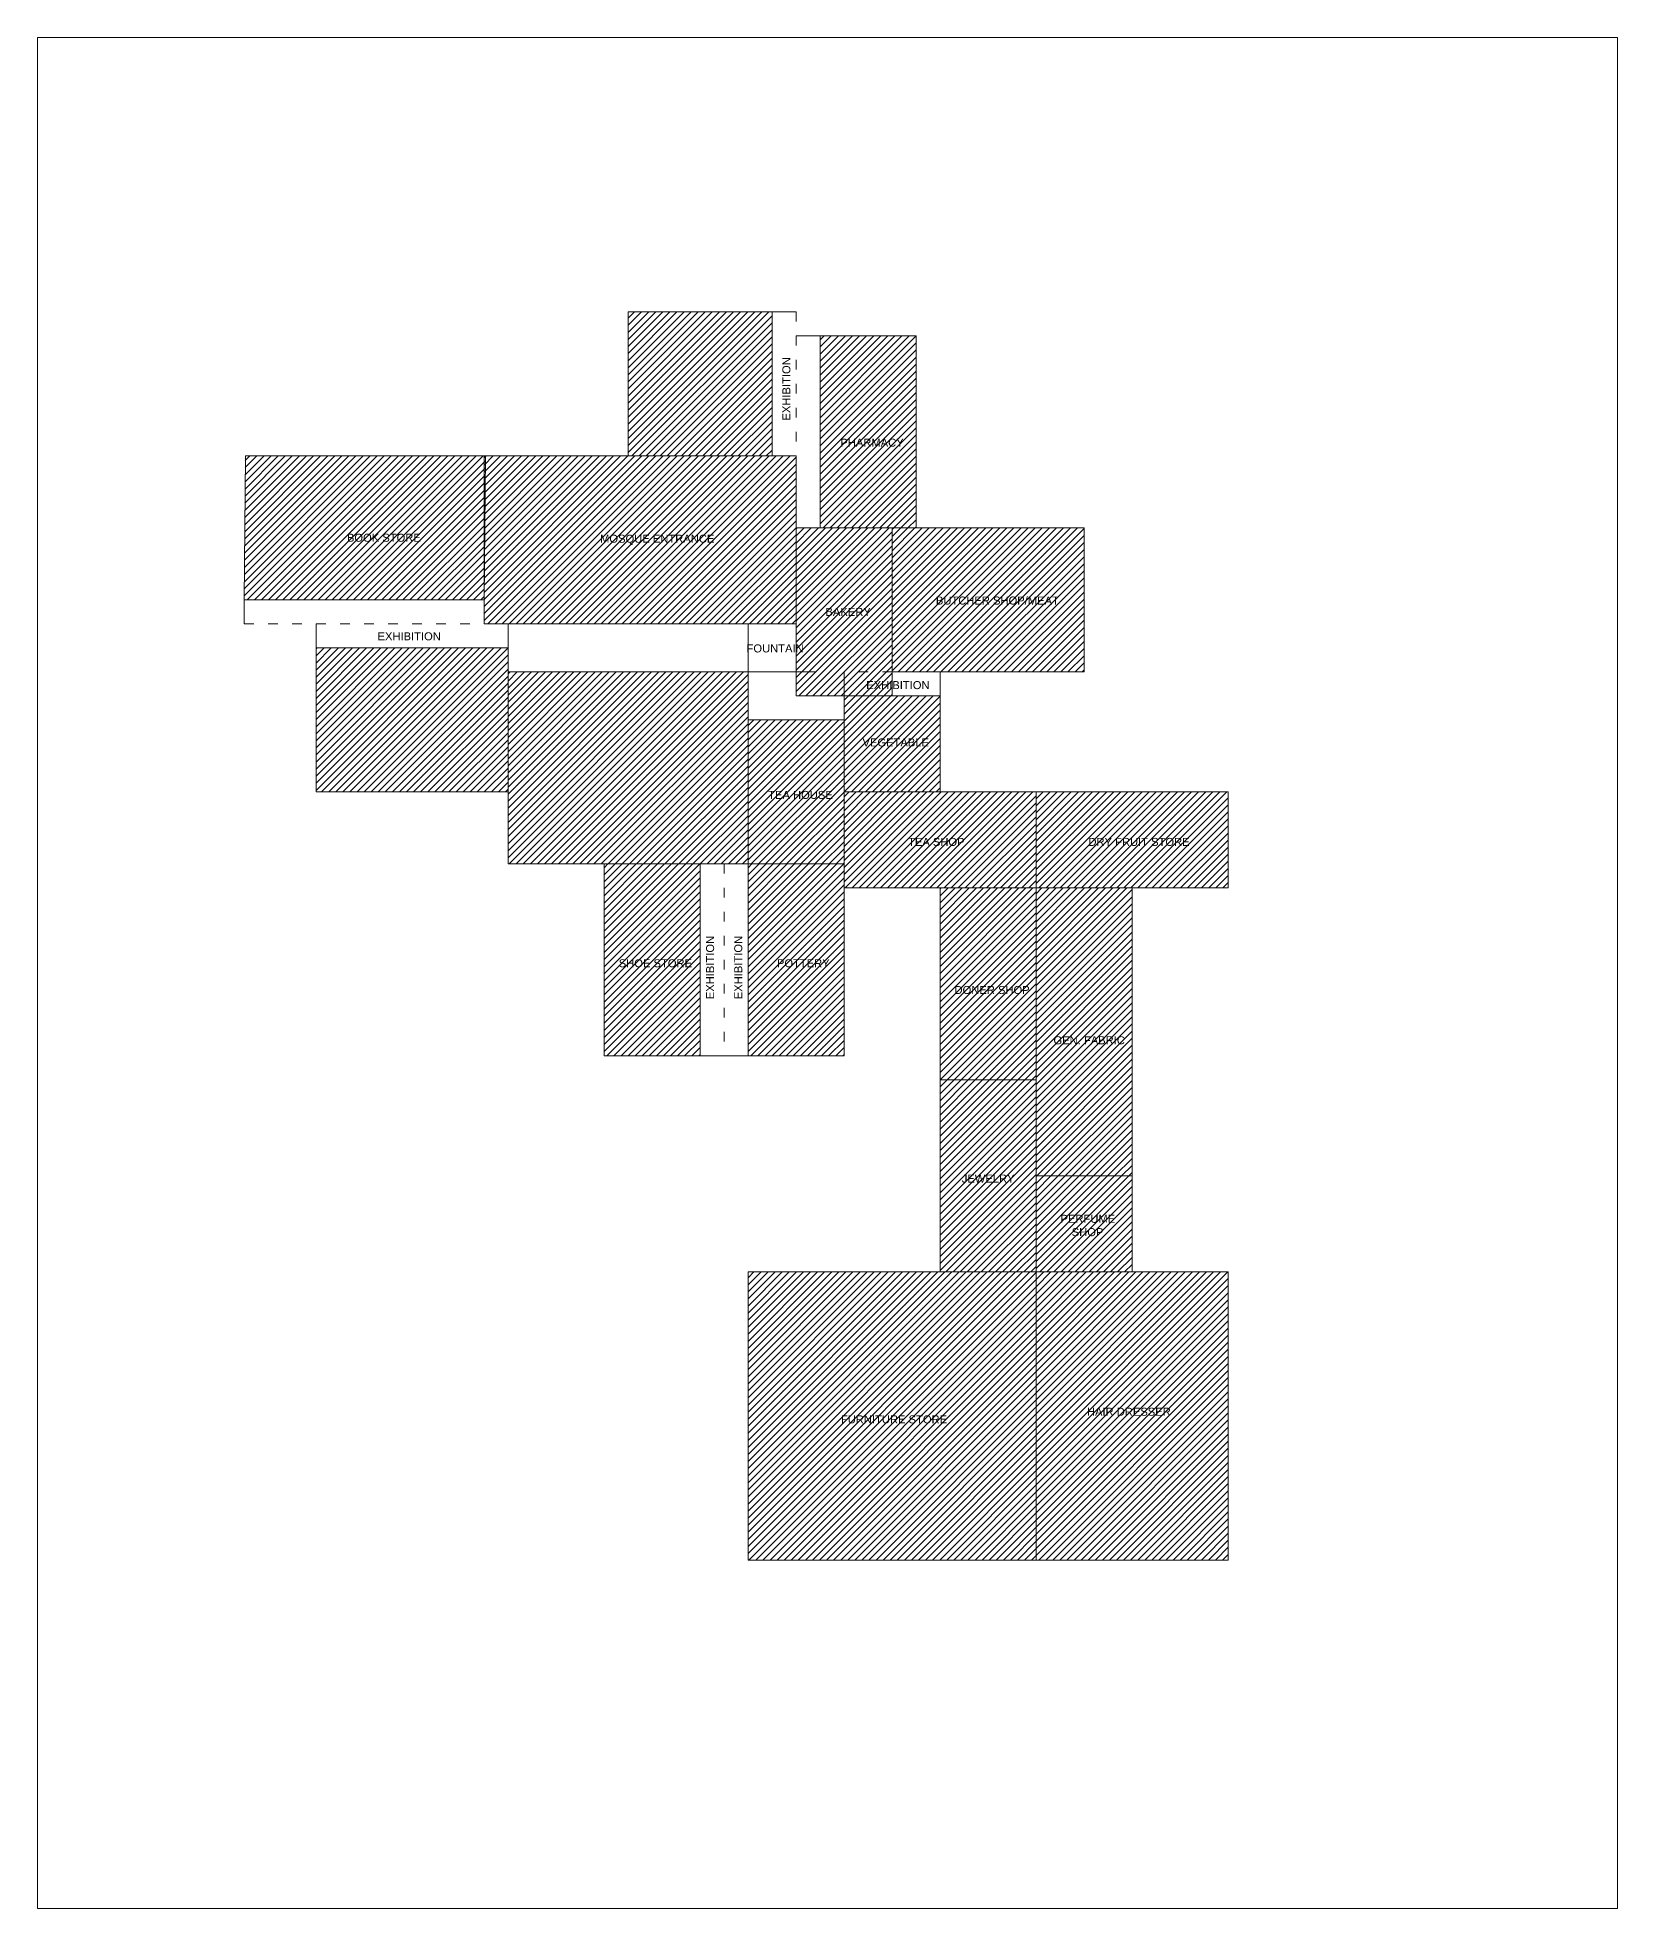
# Model space of a CAD drawing. Header units: inches. Extents: x 164 to 379, y 38 to 328.
# Drawn here: x 287.17 to 326.67, y 38.85 to 85.63 of the extents above; entities that cross this region are included whole.
import ezdxf

# ---------------------------------------------------------------- set-up
doc = ezdxf.new("R2010")
doc.units = ezdxf.units.IN
doc.header["$MEASUREMENT"] = 0
doc.linetypes.add('ACAD_ISO03W100', pattern=[30, 12, -18])
for name, color, linetype, lineweight in [('Fountain', 170, 'Continuous', 13), ('RedCross', 30, 'Continuous', 13), ('Restaurant&Shop', 104, 'Continuous', 13), ('Store', 131, 'Continuous', 13), ('TEXT', 7, 'Continuous', 13), ('Walkway Junction', 7, 'Continuous', 13)]:
    doc.layers.add(name, color=color, linetype=linetype, lineweight=lineweight)
doc.styles.get("Standard").update_dxf_attribs({"font": 'arial.ttf'})
pattern_1 = [(45, (43.61646, -21.15856), (-0.08838835, 0.08838835), [])]
pattern_2 = [(45, (46.01646, -21.15856), (-0.08838835, 0.08838835), [])]
pattern_3 = [(45, (50.81646, -21.15856), (-0.08838835, 0.08838835), [])]

# ---------------------------------------------------------------- blocks, each defined once
blk = doc.blocks.new('A$C40AA3693')
at = {"layer": 'RedCross'}
h = blk.add_hatch(dxfattribs=at)
h.set_pattern_fill('ANSI31', color=256)
h.set_pattern_definition([(45, (-197.71975, -102.92209), (-0.08838835, 0.08838835), [])])
h.paths.add_polyline_path([(0, 4.2), (7.8, 4.2), (7.8, 0), (0, 0)])
blk.add_lwpolyline([(0, 4.2), (7.8, 4.2), (7.8, 0), (0, 0)], close=True, dxfattribs=at)
at = {"layer": 'TEXT', "insert": (2.897, 2.231), "char_height": 0.2, "attachment_point": 1}
blk.add_mtext_dynamic_manual_height_columns('MOSQUE ENTRANCE', width=3.58638, gutter_width=1, heights=[0], dxfattribs=at)
blk = doc.blocks.new('A$C5EA1074B')
at = {"layer": 'Restaurant&Shop'}
h = blk.add_hatch(dxfattribs=at)
h.set_pattern_fill('ANSI31', color=256)
h.set_pattern_definition([(45, (-197.71975, -89.12209), (-0.08838835, 0.08838835), [])])
h.paths.add_polyline_path([(0, 4.8), (6, 4.8), (6, 0), (0, 0)])
at = {"layer": 'Restaurant&Shop', "linetype": 'ACAD_ISO03W100', "ltscale": 0.04}
blk.add_line((0, 6), (6, 6), dxfattribs=at)
at = {"layer": 'Restaurant&Shop'}
for p, q in [((0, 4.8), (0, 6)), ((6, 6), (6, 4.8))]:
    blk.add_line(p, q, dxfattribs=at)
blk.add_lwpolyline([(0, 4.8), (6, 4.8), (6, 0), (0, 0)], close=True, dxfattribs=at)
blk = doc.blocks.new('A$C7B0C4086')
at = {"layer": 'Restaurant&Shop'}
h = blk.add_hatch(dxfattribs=at)
h.set_pattern_fill('ANSI31', color=256)
h.set_pattern_definition([(45, (-213.31975, -103.52209), (-0.08838835, 0.08838835), [])])
h.paths.add_polyline_path([(2.4, 3.6), (0, 3.6), (0, -0.6), (2.4, -0.6)])
blk.add_lwpolyline([(2.4, 3.6), (0, 3.6), (0, -0.6), (2.4, -0.6)], close=True, dxfattribs=at)
at = {"layer": 'TEXT', "insert": (0.731, 1.602), "char_height": 0.2, "attachment_point": 1}
blk.add_mtext_dynamic_manual_height_columns('BAKERY', width=3.58638, gutter_width=1, heights=[0], dxfattribs=at)
blk = doc.blocks.new('A$C7A9A3AD2')
at = {"layer": 'Store'}
h = blk.add_hatch(dxfattribs=at)
h.set_pattern_fill('ANSI31', color=256)
h.set_pattern_definition([(45, (-215.71975, -99.32209), (-0.08838835, 0.08838835), [])])
h.paths.add_polyline_path([(0, 0), (4.8, 0), (4.8, 3.6), (0, 3.6)])
blk.add_lwpolyline([(0, 0), (4.8, 0), (4.8, 3.6), (0, 3.6)], close=True, dxfattribs=at)
at = {"layer": 'TEXT', "insert": (1.092, 1.682), "char_height": 0.2, "attachment_point": 7}
blk.add_mtext_dynamic_manual_height_columns('BUTCHER SHOP/MEAT', width=3.58638, gutter_width=1, heights=[0], dxfattribs=at)
blk = doc.blocks.new('A$C4CCC1A8E')
at = {"layer": 'Store'}
h = blk.add_hatch(dxfattribs=at)
h.set_pattern_fill('ANSI31', color=256)
h.set_pattern_definition([(45, (-192.91975, -93.92209), (-0.08838835, 0.08838835), [])])
h.paths.add_polyline_path([(4.8, 2.4), (0, 2.4), (0, -1.2), (4.8, -1.2)])
at = {"layer": 'Store', "linetype": 'ACAD_ISO03W100', "ltscale": 0.02}
blk.add_line((0, 3), (4.8, 3), dxfattribs=at)
at = {"layer": 'Store'}
for p, q in [((0, 3), (0, 2.4)), ((4.8, 3), (4.8, 2.4))]:
    blk.add_line(p, q, dxfattribs=at)
blk.add_lwpolyline([(4.8, 2.4), (0, 2.4), (0, -1.2), (4.8, -1.2)], close=True, dxfattribs=at)
at = {"layer": 'TEXT', "insert": (1.533, 2.791), "char_height": 0.2, "attachment_point": 1}
blk.add_mtext_dynamic_manual_height_columns('EXHIBITION', width=3.58638, gutter_width=1, heights=[0], dxfattribs=at)
blk = doc.blocks.new('A$C54F82CA7')
at = {"layer": 'Store'}
h = blk.add_hatch(dxfattribs=at)
h.set_pattern_fill('ANSI31', color=256)
h.set_pattern_definition([(45, (-191.71975, -99.32209), (-0.08838835, 0.08838835), [])])
h.paths.add_polyline_path([(0.029, 4.2), (6.029, 4.2), (6, 0.6), (0, 0.6)])
for p, q in [((0, 0.6), (0, 0)), ((6, 0.6), (6, 0))]:
    blk.add_line(p, q, dxfattribs=at)
at = {"layer": 'Store', "linetype": 'ACAD_ISO03W100', "ltscale": 0.02}
blk.add_line((0, 0), (6, 0), dxfattribs=at)
at = {"layer": 'Store'}
blk.add_lwpolyline([(0.029, 4.2), (6.029, 4.2), (6, 0.6), (0, 0.6)], close=True, dxfattribs=at)
at = {"layer": 'TEXT', "insert": (2.568, 2.255), "char_height": 0.2, "attachment_point": 1}
blk.add_mtext_dynamic_manual_height_columns('BOOK STORE', width=3.58638, gutter_width=1, heights=[0], dxfattribs=at)
blk = doc.blocks.new('A$C29A25D2F')
at = {"layer": 'Store'}
h = blk.add_hatch(dxfattribs=at)
h.set_pattern_fill('ANSI31', color=256)
h.set_pattern_definition([(45, (-202.51975, -107.12209), (-0.08838835, 0.08838835), [])])
h.paths.add_polyline_path([(-1.2, 3.6), (2.4, 3.6), (2.4, 0), (-1.2, 0)])
for p, q in [((2.4, 3.6), (3, 3.6)), ((3, 0), (2.4, 0))]:
    blk.add_line(p, q, dxfattribs=at)
at = {"layer": 'Store', "linetype": 'ACAD_ISO03W100', "ltscale": 0.02}
blk.add_line((3, 3.6), (3, 0), dxfattribs=at)
at = {"layer": 'Store'}
blk.add_lwpolyline([(-1.2, 3.6), (2.4, 3.6), (2.4, 0), (-1.2, 0)], close=True, dxfattribs=at)

msp = doc.modelspace()

# ---------------------------------------------------------------- hatches: boundary and pattern name
at = {"layer": 'Fountain'}
h = msp.add_hatch(dxfattribs=at)
h.set_pattern_fill('ANSI31', color=256)
h.set_pattern_definition(pattern_1)
h.paths.add_polyline_path([(314.5362, 57.16354), (312.1362, 57.16354), (312.1362, 64.36354), (314.5362, 64.36354)])
at = {"layer": 'Restaurant&Shop'}
h = msp.add_hatch(dxfattribs=at)
h.set_pattern_fill('ANSI31', color=256)
h.set_pattern_definition([(45, (91.61646, -24.15856), (-0.08838835, 0.08838835), [])])
h.paths.add_polyline_path([(304.9362, 68.56354), (307.3362, 68.56354), (307.3362, 64.96354), (304.9362, 64.96354)])
h = msp.add_hatch(dxfattribs=at)
h.set_pattern_fill('ANSI31', color=256)
h.set_pattern_definition([(45, (48.41646, -21.15856), (-0.08838835, 0.08838835), [])])
h.paths.add_polyline_path([(312.1362, 64.36354), (307.3362, 64.36354), (307.3362, 66.76354), (312.1362, 66.76354)])
h = msp.add_hatch(dxfattribs=at)
h.set_pattern_fill('ANSI31', color=256)
h.set_pattern_definition([(45, (46.01646, -21.15856), (-0.08838835, 0.08838835), [])])
h.paths.add_polyline_path([(312.1362, 66.76354), (316.9362, 66.76354), (316.9362, 64.36354), (312.1362, 64.36354)])
h = msp.add_hatch(dxfattribs=at)
h.set_pattern_fill('ANSI31', color=256)
h.set_pattern_definition(pattern_3)
h.paths.add_polyline_path([(312.1362, 59.56354), (309.7362, 59.56354), (309.7362, 64.36354), (312.1362, 64.36354)])
at = {"layer": 'Store'}
h = msp.add_hatch(dxfattribs=at)
h.set_pattern_fill('ANSI31', color=256)
h.set_pattern_definition([(45, (98.21646, -33.75856), (-0.08838835, 0.08838835), [])])
h.paths.add_polyline_path([(309.1362, 78.16354), (306.7362, 78.16354), (306.7362, 73.36354), (309.1362, 73.36354)])
h = msp.add_hatch(dxfattribs=at)
h.set_pattern_fill('ANSI31', color=256)
h.set_pattern_definition([(45, (91.61646, -27.15856), (-0.08838835, 0.08838835), [])])
h.paths.add_polyline_path([(307.3362, 69.16354), (309.7362, 69.16354), (309.7362, 66.76354), (307.3362, 66.76354)])
h = msp.add_hatch(dxfattribs=at)
h.set_pattern_fill('ANSI31', color=256)
h.set_pattern_definition([(45, (98.81646, -24.15856), (-0.08838835, 0.08838835), [])])
h.paths.add_polyline_path([(303.7362, 64.96354), (301.3362, 64.96354), (301.3362, 60.16354), (303.7362, 60.16354)])
h = msp.add_hatch(dxfattribs=at)
h.set_pattern_fill('ANSI31', color=256)
h.set_pattern_definition([(45, (102.41646, -24.15856), (-0.08838835, 0.08838835), [])])
h.paths.add_polyline_path([(304.9362, 64.96354), (307.3362, 64.96354), (307.3362, 60.16354), (304.9362, 60.16354)])
h = msp.add_hatch(dxfattribs=at)
h.set_pattern_fill('ANSI31', color=256)
h.set_pattern_definition(pattern_1)
h.paths.add_polyline_path([(314.5362, 64.36354), (312.1362, 64.36354), (312.1362, 57.16354), (314.5362, 57.16354)])
h = msp.add_hatch(dxfattribs=at)
h.set_pattern_fill('ANSI31', color=256)
h.set_pattern_definition(pattern_3)
h.paths.add_polyline_path([(312.1362, 59.56354), (309.7362, 59.56354), (309.7362, 54.76354), (312.1362, 54.76354)])
h = msp.add_hatch(dxfattribs=at)
h.set_pattern_fill('ANSI31', color=256)
h.set_pattern_definition(pattern_1)
h.paths.add_polyline_path([(312.1362, 57.16354), (314.5362, 57.16354), (314.5362, 54.76354), (312.1362, 54.76354)])
h = msp.add_hatch(dxfattribs=at)
h.set_pattern_fill('ANSI31', color=256)
h.set_pattern_definition(pattern_2)
h.paths.add_polyline_path([(312.1362, 54.76354), (304.9362, 54.76354), (304.9362, 47.56354), (312.1362, 47.56354)])
h = msp.add_hatch(dxfattribs=at)
h.set_pattern_fill('ANSI31', color=256)
h.set_pattern_definition(pattern_2)
h.paths.add_polyline_path([(316.9362, 54.76354), (312.1362, 54.76354), (312.1362, 47.56354), (316.9362, 47.56354)])

# ---------------------------------------------------------------- linework, layer by layer
at = {"layer": 'Fountain'}
msp.add_lwpolyline([(304.9362, 69.76354), (304.9362, 70.96354), (306.1362, 70.96354), (306.1362, 69.76354), (304.9362, 69.76354)], dxfattribs=at)
at = {"layer": 'Restaurant&Shop', "linetype": 'ACAD_ISO03W100', "ltscale": 0.04}
msp.add_line((304.9362, 69.76354), (307.3362, 69.76354), dxfattribs=at)
at = {"layer": 'Restaurant&Shop'}
for p, q in [((304.9362, 69.76354), (304.9362, 64.96354)), ((307.3362, 69.76354), (307.3362, 64.96354))]:
    msp.add_line(p, q, dxfattribs=at)
for points in [[(304.9362, 68.56354), (307.3362, 68.56354), (307.3362, 64.96354), (304.9362, 64.96354)], [(312.1362, 64.36354), (307.3362, 64.36354), (307.3362, 66.76354), (312.1362, 66.76354)], [(312.1362, 66.76354), (316.9362, 66.76354), (316.9362, 64.36354), (312.1362, 64.36354)], [(312.1362, 59.56354), (309.7362, 59.56354), (309.7362, 64.36354), (312.1362, 64.36354)]]:
    msp.add_lwpolyline(points, close=True, dxfattribs=at)
at = {"layer": 'Store'}
for p, q in [((306.1362, 78.16354), (309.1362, 78.16354)), ((307.3362, 69.76354), (307.3362, 69.16354)), ((309.7362, 69.76354), (309.7362, 69.16354)), ((303.7362, 64.96354), (304.3362, 64.96354)), ((304.9362, 64.96354), (304.3362, 64.96354)), ((304.3362, 60.16354), (303.7362, 60.16354)), ((304.9362, 60.16354), (304.3362, 60.16354))]:
    msp.add_line(p, q, dxfattribs=at)
at = {"layer": 'Store', "linetype": 'ACAD_ISO03W100', "ltscale": 0.02}
for p, q in [((306.1362, 78.16354), (306.1362, 73.36354)), ((309.7362, 69.76354), (307.3362, 69.76354)), ((304.3362, 64.96354), (304.3362, 60.16354)), ((304.3362, 64.96354), (304.3362, 60.16354))]:
    msp.add_line(p, q, dxfattribs=at)
at = {"layer": 'Store'}
for points in [[(309.1362, 78.16354), (306.7362, 78.16354), (306.7362, 73.36354), (309.1362, 73.36354)], [(307.3362, 69.16354), (309.7362, 69.16354), (309.7362, 66.76354), (307.3362, 66.76354)], [(303.7362, 64.96354), (301.3362, 64.96354), (301.3362, 60.16354), (303.7362, 60.16354)], [(304.9362, 64.96354), (307.3362, 64.96354), (307.3362, 60.16354), (304.9362, 60.16354)], [(314.5362, 57.16354), (312.1362, 57.16354), (312.1362, 64.36354), (314.5362, 64.36354)], [(312.1362, 59.56354), (309.7362, 59.56354), (309.7362, 54.76354), (312.1362, 54.76354)], [(312.1362, 57.16354), (314.5362, 57.16354), (314.5362, 54.76354), (312.1362, 54.76354)], [(312.1362, 54.76354), (304.9362, 54.76354), (304.9362, 47.56354), (312.1362, 47.56354)], [(316.9362, 54.76354), (312.1362, 54.76354), (312.1362, 47.56354), (316.9362, 47.56354)]]:
    msp.add_lwpolyline(points, close=True, dxfattribs=at)
at = {"layer": 'TEXT'}
msp.add_lwpolyline([(287.16679, 85.62548), (326.66929, 85.62548), (326.66929, 38.85036), (287.16679, 38.85036)], close=True, dxfattribs=at)
at = {"layer": 'Walkway Junction'}
for p, q in [((309.7362, 64.36354), (314.5362, 64.36354)), ((312.1362, 54.76354), (312.1362, 64.36354))]:
    msp.add_line(p, q, dxfattribs=at)

# ---------------------------------------------------------------- block references
at = {"layer": 'Fountain'}
for name, p in [('A$C29A25D2F', (303.1362, 75.16354)), ('A$C54F82CA7', (292.3362, 70.96354)), ('A$C40AA3693', (298.3362, 70.96354)), ('A$C7B0C4086', (306.1362, 69.76354)), ('A$C7A9A3AD2', (308.5362, 69.76354)), ('A$C4CCC1A8E', (294.1362, 67.96354)), ('A$C5EA1074B', (298.9362, 64.96354))]:
    msp.add_blockref(name, p, dxfattribs=at)

# ---------------------------------------------------------------- texts
at = {"layer": 'TEXT', "char_height": 0.2, "rotation": 90}
for insert, attachment_point in [((305.78935, 76.04758), 1), ((303.88259, 61.58238), 1), ((304.78982, 61.58238), 7)]:
    msp.add_mtext_dynamic_manual_height_columns('EXHIBITION', width=3.5863752, gutter_width=1, heights=[0], dxfattribs=dict(at, insert=insert, attachment_point=attachment_point))
at = {"layer": 'TEXT', "char_height": 0.2}
for s, insert, attachment_point in [('PHARMACY', (307.23882, 75.59524), 1), ('FOUNTAIN', (304.89502, 70.45176), 1), ('EXHIBITION', (307.88636, 69.33192), 7), ('VEGETABLE', (307.79345, 67.89807), 7), ('TEA HOUSE', (305.43566, 66.78967), 1), ('TEA SHOP', (308.93224, 65.6145), 1), ('DRY FRUIT STORE', (313.44081, 65.6145), 1), ('SHOE STORE', (301.69947, 62.58096), 1), ('POTTERY', (306.97294, 62.58096), 3), ('DONER SHOP', (310.09297, 61.91364), 1), ('GEN. FABRIC', (312.56764, 60.65561), 1), ('\\pi1.13821,t3.13821;JEWELRY', (309.1362, 57.19943), 1), ('\\pi1.12845;PERFUME \\P\\pi1.40963;SHOP', (311.61468, 56.19371), 1), ('\\pi0.485;FURNITURE STORE', (306.76847, 51.17998), 1), ('\\pi0.75819;HAIR DRESSER', (312.64565, 51.37003), 1)]:
    msp.add_mtext_dynamic_manual_height_columns(s, width=3.5863752, gutter_width=1, heights=[0], dxfattribs=dict(at, insert=insert, attachment_point=attachment_point))

doc.saveas('drawing.dxf')
